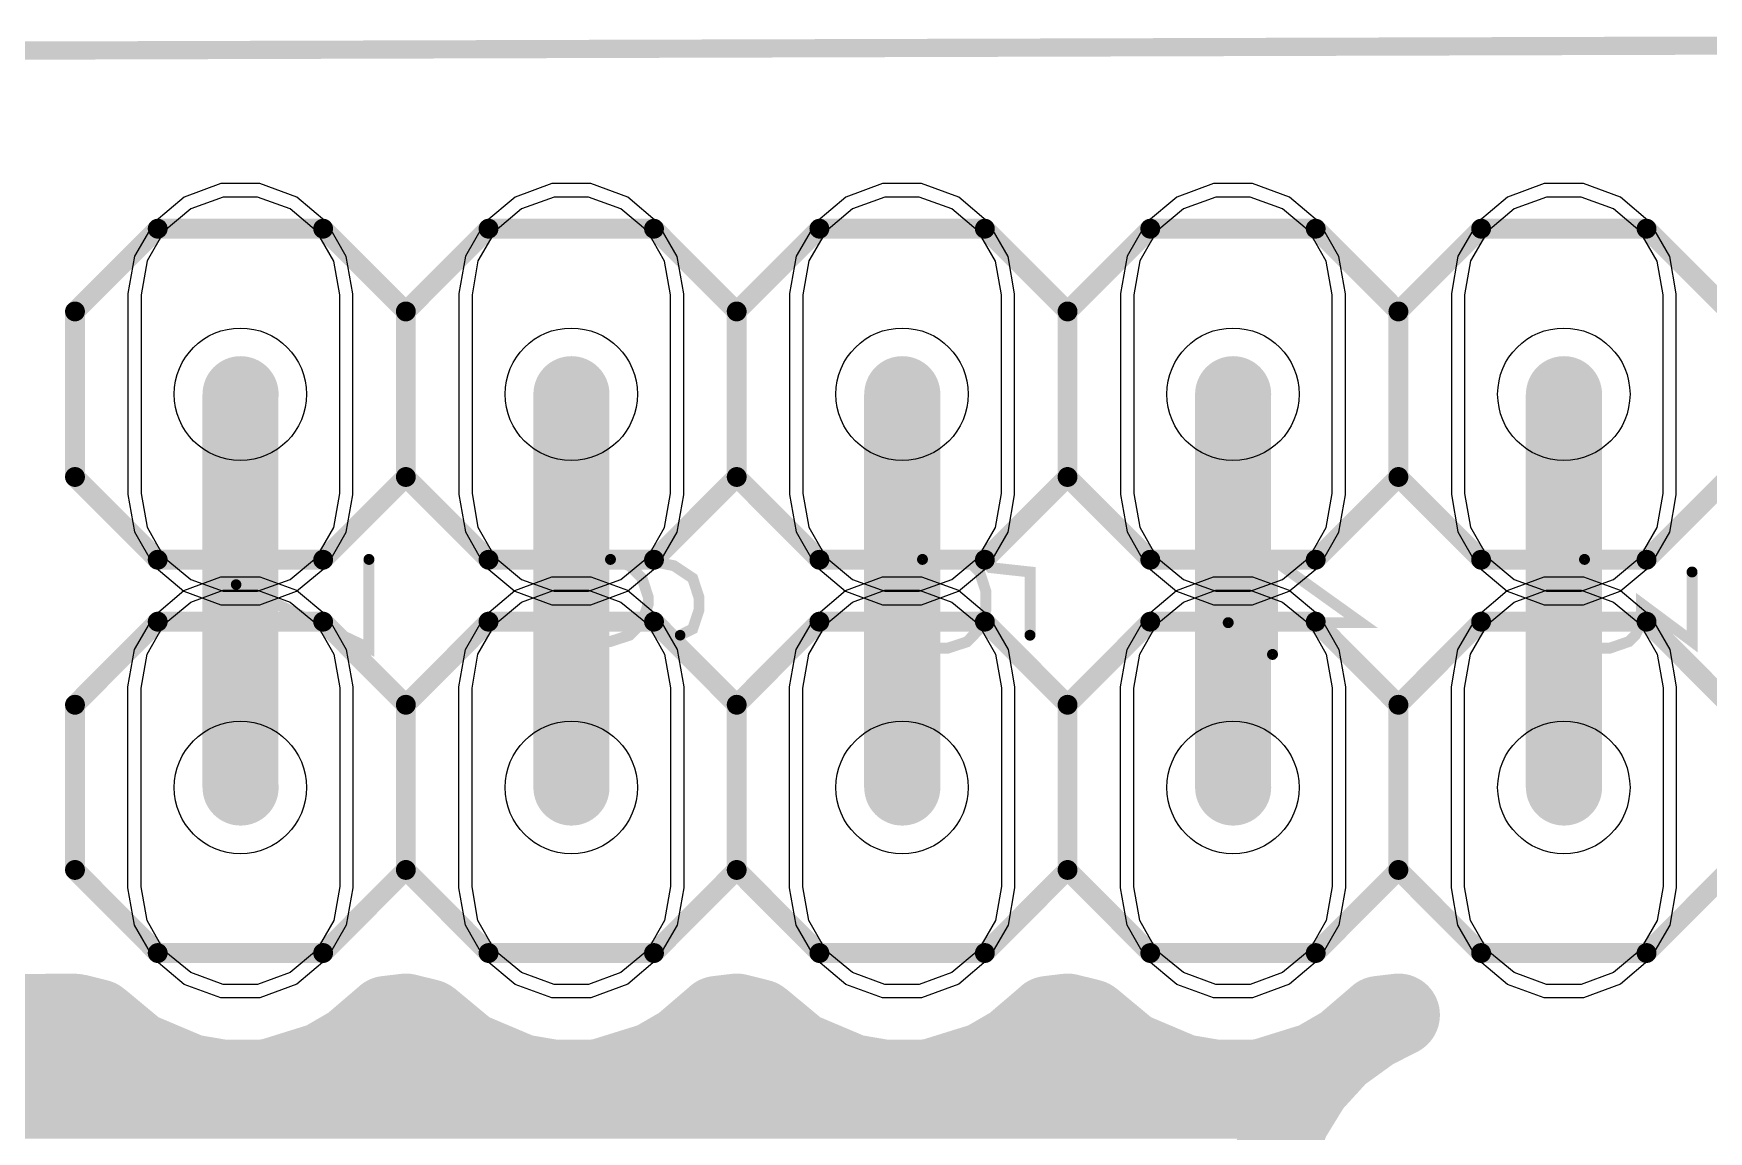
# Model space of a CAD drawing. Extents: x -0.29 to 2.65, y -0.09 to 2.49.
# Drawn here: x 1.387 to 1.894, y 1.777 to 2.109 of the extents above; entities that cross this region are included whole.
import ezdxf

# ---------------------------------------------------------------- set-up
doc = ezdxf.new("R2010")
doc.units = 0
for name, color, linetype in [('Board_Outline', 13, 'CONTINUOUS'), ('Bottom', 6, 'CONTINUOUS'), ('Bottom_Mask', 10, 'CONTINUOUS'), ('Bottom_Silk', 11, 'CONTINUOUS'), ('Drill_Bottom', 8, 'CONTINUOUS'), ('Drill_Top', 7, 'CONTINUOUS'), ('Top', 5, 'CONTINUOUS'), ('Top_Mask', 3, 'CONTINUOUS'), ('Top_Silk', 2, 'CONTINUOUS')]:
    doc.layers.add(name, color=color, linetype=linetype)

msp = doc.modelspace()

# ---------------------------------------------------------------- linework, layer by layer
at = {"layer": 'Board_Outline', "linetype": 'CONTINUOUS', "const_width": 0.0055}
msp.add_lwpolyline([(0.1, 2.1), (0, 2), (0, 0.1), (0.1125, 0), (2.25, 0), (2.25, 0.1063), (2.35, 0.1938), (2.35, 1.4937), (2.25, 1.6), (2.25, 2.05), (2.2, 2.1062), (0.1, 2.1)], dxfattribs=at)
at = {"layer": 'Bottom', "linetype": 'CONTINUOUS'}
for points in [[(1.42, 1.97), (1.4218, 1.9598), (1.427, 1.9507), (1.435, 1.944), (1.4448, 1.9405), (1.4552, 1.9405), (1.465, 1.944), (1.473, 1.9507), (1.4782, 1.9597), (1.48, 1.97), (1.48, 2.03), (1.4782, 2.0402), (1.473, 2.0493), (1.465, 2.056), (1.4552, 2.0595), (1.4448, 2.0595), (1.435, 2.056), (1.427, 2.0493), (1.4218, 2.0403), (1.42, 2.03), (1.42, 1.97)], [(1.52, 1.97), (1.5218, 1.9598), (1.527, 1.9507), (1.535, 1.944), (1.5448, 1.9405), (1.5552, 1.9405), (1.565, 1.944), (1.573, 1.9507), (1.5782, 1.9597), (1.58, 1.97), (1.58, 2.03), (1.5782, 2.0402), (1.573, 2.0493), (1.565, 2.056), (1.5552, 2.0595), (1.5448, 2.0595), (1.535, 2.056), (1.527, 2.0493), (1.5218, 2.0403), (1.52, 2.03), (1.52, 1.97)], [(1.62, 1.97), (1.6218, 1.9598), (1.627, 1.9507), (1.635, 1.944), (1.6448, 1.9405), (1.6552, 1.9405), (1.665, 1.944), (1.673, 1.9507), (1.6782, 1.9597), (1.68, 1.97), (1.68, 2.03), (1.6782, 2.0402), (1.673, 2.0493), (1.665, 2.056), (1.6552, 2.0595), (1.6448, 2.0595), (1.635, 2.056), (1.627, 2.0493), (1.6218, 2.0403), (1.62, 2.03), (1.62, 1.97)], [(1.72, 1.97), (1.7218, 1.9598), (1.727, 1.9507), (1.735, 1.944), (1.7448, 1.9405), (1.7552, 1.9405), (1.765, 1.944), (1.773, 1.9507), (1.7782, 1.9597), (1.78, 1.97), (1.78, 2.03), (1.7782, 2.0402), (1.773, 2.0493), (1.765, 2.056), (1.7552, 2.0595), (1.7448, 2.0595), (1.735, 2.056), (1.727, 2.0493), (1.7218, 2.0403), (1.72, 2.03), (1.72, 1.97)], [(1.82, 1.97), (1.8218, 1.9598), (1.827, 1.9507), (1.835, 1.944), (1.8448, 1.9405), (1.8552, 1.9405), (1.865, 1.944), (1.873, 1.9507), (1.8782, 1.9597), (1.88, 1.97), (1.88, 2.03), (1.8782, 2.0402), (1.873, 2.0493), (1.865, 2.056), (1.8552, 2.0595), (1.8448, 2.0595), (1.835, 2.056), (1.827, 2.0493), (1.8218, 2.0403), (1.82, 2.03), (1.82, 1.97)], [(1.48, 1.8513), (1.4782, 1.841), (1.473, 1.832), (1.465, 1.8253), (1.4552, 1.8217), (1.4448, 1.8217), (1.435, 1.8253), (1.427, 1.8319), (1.4218, 1.841), (1.42, 1.8512), (1.42, 1.9112), (1.4218, 1.9215), (1.427, 1.9305), (1.435, 1.9372), (1.4448, 1.9408), (1.4552, 1.9408), (1.465, 1.9372), (1.473, 1.9306), (1.4782, 1.9215), (1.48, 1.9113), (1.48, 1.8513)], [(1.58, 1.8513), (1.5782, 1.841), (1.573, 1.832), (1.565, 1.8253), (1.5552, 1.8217), (1.5448, 1.8217), (1.535, 1.8253), (1.527, 1.8319), (1.5218, 1.841), (1.52, 1.8512), (1.52, 1.9112), (1.5218, 1.9215), (1.527, 1.9305), (1.535, 1.9372), (1.5448, 1.9408), (1.5552, 1.9408), (1.565, 1.9372), (1.573, 1.9306), (1.5782, 1.9215), (1.58, 1.9113), (1.58, 1.8513)], [(1.68, 1.8513), (1.6782, 1.841), (1.673, 1.832), (1.665, 1.8253), (1.6552, 1.8217), (1.6448, 1.8217), (1.635, 1.8253), (1.627, 1.8319), (1.6218, 1.841), (1.62, 1.8512), (1.62, 1.9112), (1.6218, 1.9215), (1.627, 1.9305), (1.635, 1.9372), (1.6448, 1.9408), (1.6552, 1.9408), (1.665, 1.9372), (1.673, 1.9306), (1.6782, 1.9215), (1.68, 1.9113), (1.68, 1.8513)], [(1.78, 1.8513), (1.7782, 1.841), (1.773, 1.832), (1.765, 1.8253), (1.7552, 1.8217), (1.7448, 1.8217), (1.735, 1.8253), (1.727, 1.8319), (1.7218, 1.841), (1.72, 1.8512), (1.72, 1.9112), (1.7218, 1.9215), (1.727, 1.9305), (1.735, 1.9372), (1.7448, 1.9408), (1.7552, 1.9408), (1.765, 1.9372), (1.773, 1.9306), (1.7782, 1.9215), (1.78, 1.9113), (1.78, 1.8513)], [(1.88, 1.8513), (1.8782, 1.841), (1.873, 1.832), (1.865, 1.8253), (1.8552, 1.8217), (1.8448, 1.8217), (1.835, 1.8253), (1.827, 1.8319), (1.8218, 1.841), (1.82, 1.8512), (1.82, 1.9112), (1.8218, 1.9215), (1.827, 1.9305), (1.835, 1.9372), (1.8448, 1.9408), (1.8552, 1.9408), (1.865, 1.9372), (1.873, 1.9306), (1.8782, 1.9215), (1.88, 1.9113), (1.88, 1.8513)]]:
    msp.add_lwpolyline(points, dxfattribs=at)
for points, const_width in [([(1.45, 1.8812), (1.45, 2)], 0.023), ([(1.55, 1.8812), (1.55, 2)], 0.023), ([(1.65, 1.8812), (1.65, 2)], 0.023), ([(1.75, 1.8812), (1.75, 2)], 0.023), ([(1.85, 1.8812), (1.85, 2)], 0.023), ([(1.4, 1.8125), (1.3447, 1.812)], 0.025), ([(1.4069, 1.8108), (1.4, 1.8125)], 0.025), ([(1.4187, 1.801), (1.4069, 1.8108)], 0.025), ([(1.4942, 1.8118), (1.4838, 1.8029)], 0.025), ([(1.5, 1.8125), (1.4942, 1.8118)], 0.025), ([(1.5069, 1.8108), (1.5, 1.8125)], 0.025), ([(1.5187, 1.801), (1.5069, 1.8108)], 0.025), ([(1.5942, 1.8118), (1.5838, 1.8029)], 0.025), ([(1.6, 1.8125), (1.5942, 1.8118)], 0.025), ([(1.6069, 1.8108), (1.6, 1.8125)], 0.025), ([(1.6187, 1.801), (1.6069, 1.8108)], 0.025), ([(1.6942, 1.8118), (1.6838, 1.8029)], 0.025), ([(1.7, 1.8125), (1.6942, 1.8118)], 0.025), ([(1.7069, 1.8108), (1.7, 1.8125)], 0.025), ([(1.7187, 1.801), (1.7069, 1.8108)], 0.025), ([(1.7942, 1.8118), (1.7838, 1.8029)], 0.025), ([(1.7918, 1.8083), (1.8, 1.8125)], 0.025), ([(1.8, 1.8125), (1.7942, 1.8118)], 0.025), ([(1.7817, 1.801), (1.7918, 1.8083)], 0.025), ([(1.4348, 1.7942), (1.4187, 1.801)], 0.025), ([(1.4838, 1.8029), (1.475, 1.7978)], 0.025), ([(1.5348, 1.7942), (1.5187, 1.801)], 0.025), ([(1.5838, 1.8029), (1.575, 1.7978)], 0.025), ([(1.6348, 1.7942), (1.6187, 1.801)], 0.025), ([(1.6838, 1.8029), (1.675, 1.7978)], 0.025), ([(1.7348, 1.7942), (1.7187, 1.801)], 0.025), ([(1.7733, 1.7918), (1.7817, 1.801)], 0.025), ([(1.7838, 1.8029), (1.775, 1.7978)], 0.025), ([(1.475, 1.7978), (1.4583, 1.7926)], 0.025), ([(1.575, 1.7978), (1.5583, 1.7926)], 0.025), ([(1.675, 1.7978), (1.6583, 1.7926)], 0.025), ([(1.775, 1.7978), (1.7583, 1.7926)], 0.025), ([(1.4448, 1.7925), (1.4348, 1.7942)], 0.025), ([(1.4583, 1.7926), (1.4448, 1.7925)], 0.025), ([(1.5448, 1.7925), (1.5348, 1.7942)], 0.025), ([(1.5583, 1.7926), (1.5448, 1.7925)], 0.025), ([(1.6448, 1.7925), (1.6348, 1.7942)], 0.025), ([(1.6583, 1.7926), (1.6448, 1.7925)], 0.025), ([(1.7448, 1.7925), (1.7348, 1.7942)], 0.025), ([(1.7583, 1.7926), (1.7448, 1.7925)], 0.025), ([(1.7668, 1.7812), (1.7733, 1.7918)], 0.025), ([(1.0441, 1.7876), (1.768, 1.7876)], 0.025), ([(1.7625, 1.7694), (1.7668, 1.7812)], 0.025), ([(1.7607, 1.7571), (1.7625, 1.7694)], 0.025)]:
    msp.add_lwpolyline(points, dxfattribs=dict(at, const_width=const_width))
for points, const_width in [([(1.4443, 2, 1), (1.4558, 2, 1), (1.4443, 2, 1)], 0.0115), ([(1.5443, 2, 1), (1.5558, 2, 1), (1.5443, 2, 1)], 0.0115), ([(1.6443, 2, 1), (1.6558, 2, 1), (1.6443, 2, 1)], 0.0115), ([(1.7443, 2, 1), (1.7558, 2, 1), (1.7443, 2, 1)], 0.0115), ([(1.8443, 2, 1), (1.8558, 2, 1), (1.8443, 2, 1)], 0.0115), ([(1.4443, 1.8812, 1), (1.4558, 1.8812, 1), (1.4443, 1.8812, 1)], 0.0115), ([(1.5443, 1.8812, 1), (1.5558, 1.8812, 1), (1.5443, 1.8812, 1)], 0.0115), ([(1.6443, 1.8812, 1), (1.6558, 1.8812, 1), (1.6443, 1.8812, 1)], 0.0115), ([(1.7443, 1.8812, 1), (1.7558, 1.8812, 1), (1.7443, 1.8812, 1)], 0.0115), ([(1.8443, 1.8812, 1), (1.8558, 1.8812, 1), (1.8443, 1.8812, 1)], 0.0115), ([(1.3938, 1.8125, 1), (1.4062, 1.8125, 1), (1.3938, 1.8125, 1)], 0.0125), ([(1.3938, 1.8125, 1), (1.4062, 1.8125, 1), (1.3938, 1.8125, 1)], 0.0125), ([(1.4006, 1.8108, 1), (1.4131, 1.8108, 1), (1.4006, 1.8108, 1)], 0.0125), ([(1.4006, 1.8108, 1), (1.4131, 1.8108, 1), (1.4006, 1.8108, 1)], 0.0125), ([(1.4879, 1.8118, 1), (1.5004, 1.8118, 1), (1.4879, 1.8118, 1)], 0.0125), ([(1.4879, 1.8118, 1), (1.5004, 1.8118, 1), (1.4879, 1.8118, 1)], 0.0125), ([(1.4938, 1.8125, 1), (1.5063, 1.8125, 1), (1.4938, 1.8125, 1)], 0.0125), ([(1.4938, 1.8125, 1), (1.5063, 1.8125, 1), (1.4938, 1.8125, 1)], 0.0125), ([(1.5006, 1.8108, 1), (1.5131, 1.8108, 1), (1.5006, 1.8108, 1)], 0.0125), ([(1.5006, 1.8108, 1), (1.5131, 1.8108, 1), (1.5006, 1.8108, 1)], 0.0125), ([(1.5879, 1.8118, 1), (1.6004, 1.8118, 1), (1.5879, 1.8118, 1)], 0.0125), ([(1.5879, 1.8118, 1), (1.6004, 1.8118, 1), (1.5879, 1.8118, 1)], 0.0125), ([(1.5938, 1.8125, 1), (1.6063, 1.8125, 1), (1.5938, 1.8125, 1)], 0.0125), ([(1.5938, 1.8125, 1), (1.6063, 1.8125, 1), (1.5938, 1.8125, 1)], 0.0125), ([(1.6006, 1.8108, 1), (1.6131, 1.8108, 1), (1.6006, 1.8108, 1)], 0.0125), ([(1.6006, 1.8108, 1), (1.6131, 1.8108, 1), (1.6006, 1.8108, 1)], 0.0125), ([(1.6879, 1.8118, 1), (1.7004, 1.8118, 1), (1.6879, 1.8118, 1)], 0.0125), ([(1.6879, 1.8118, 1), (1.7004, 1.8118, 1), (1.6879, 1.8118, 1)], 0.0125), ([(1.6938, 1.8125, 1), (1.7063, 1.8125, 1), (1.6938, 1.8125, 1)], 0.0125), ([(1.6938, 1.8125, 1), (1.7063, 1.8125, 1), (1.6938, 1.8125, 1)], 0.0125), ([(1.7006, 1.8108, 1), (1.7131, 1.8108, 1), (1.7006, 1.8108, 1)], 0.0125), ([(1.7006, 1.8108, 1), (1.7131, 1.8108, 1), (1.7006, 1.8108, 1)], 0.0125), ([(1.7879, 1.8118, 1), (1.8004, 1.8118, 1), (1.7879, 1.8118, 1)], 0.0125), ([(1.7879, 1.8118, 1), (1.8004, 1.8118, 1), (1.7879, 1.8118, 1)], 0.0125), ([(1.7938, 1.8125, 1), (1.8063, 1.8125, 1), (1.7938, 1.8125, 1)], 0.0125), ([(1.7938, 1.8125, 1), (1.8063, 1.8125, 1), (1.7938, 1.8125, 1)], 0.0125), ([(1.7856, 1.8083, 1), (1.7981, 1.8083, 1), (1.7856, 1.8083, 1)], 0.0125), ([(1.7856, 1.8083, 1), (1.7981, 1.8083, 1), (1.7856, 1.8083, 1)], 0.0125), ([(1.4124, 1.801, 1), (1.4249, 1.801, 1), (1.4124, 1.801, 1)], 0.0125), ([(1.4124, 1.801, 1), (1.4249, 1.801, 1), (1.4124, 1.801, 1)], 0.0125), ([(1.4776, 1.8029, 1), (1.4901, 1.8029, 1), (1.4776, 1.8029, 1)], 0.0125), ([(1.4776, 1.8029, 1), (1.4901, 1.8029, 1), (1.4776, 1.8029, 1)], 0.0125), ([(1.5124, 1.801, 1), (1.5249, 1.801, 1), (1.5124, 1.801, 1)], 0.0125), ([(1.5124, 1.801, 1), (1.5249, 1.801, 1), (1.5124, 1.801, 1)], 0.0125), ([(1.5776, 1.8029, 1), (1.5901, 1.8029, 1), (1.5776, 1.8029, 1)], 0.0125), ([(1.5776, 1.8029, 1), (1.5901, 1.8029, 1), (1.5776, 1.8029, 1)], 0.0125), ([(1.6124, 1.801, 1), (1.6249, 1.801, 1), (1.6124, 1.801, 1)], 0.0125), ([(1.6124, 1.801, 1), (1.6249, 1.801, 1), (1.6124, 1.801, 1)], 0.0125), ([(1.6776, 1.8029, 1), (1.6901, 1.8029, 1), (1.6776, 1.8029, 1)], 0.0125), ([(1.6776, 1.8029, 1), (1.6901, 1.8029, 1), (1.6776, 1.8029, 1)], 0.0125), ([(1.7124, 1.801, 1), (1.7249, 1.801, 1), (1.7124, 1.801, 1)], 0.0125), ([(1.7124, 1.801, 1), (1.7249, 1.801, 1), (1.7124, 1.801, 1)], 0.0125), ([(1.7755, 1.801, 1), (1.788, 1.801, 1), (1.7755, 1.801, 1)], 0.0125), ([(1.7755, 1.801, 1), (1.788, 1.801, 1), (1.7755, 1.801, 1)], 0.0125), ([(1.7776, 1.8029, 1), (1.7901, 1.8029, 1), (1.7776, 1.8029, 1)], 0.0125), ([(1.7776, 1.8029, 1), (1.7901, 1.8029, 1), (1.7776, 1.8029, 1)], 0.0125), ([(1.4688, 1.7978, 1), (1.4813, 1.7978, 1), (1.4688, 1.7978, 1)], 0.0125), ([(1.4688, 1.7978, 1), (1.4813, 1.7978, 1), (1.4688, 1.7978, 1)], 0.0125), ([(1.5688, 1.7978, 1), (1.5813, 1.7978, 1), (1.5688, 1.7978, 1)], 0.0125), ([(1.5688, 1.7978, 1), (1.5813, 1.7978, 1), (1.5688, 1.7978, 1)], 0.0125), ([(1.6688, 1.7978, 1), (1.6813, 1.7978, 1), (1.6688, 1.7978, 1)], 0.0125), ([(1.6688, 1.7978, 1), (1.6813, 1.7978, 1), (1.6688, 1.7978, 1)], 0.0125), ([(1.7688, 1.7978, 1), (1.7813, 1.7978, 1), (1.7688, 1.7978, 1)], 0.0125), ([(1.7688, 1.7978, 1), (1.7813, 1.7978, 1), (1.7688, 1.7978, 1)], 0.0125), ([(1.4286, 1.7942, 1), (1.4411, 1.7942, 1), (1.4286, 1.7942, 1)], 0.0125), ([(1.4286, 1.7942, 1), (1.4411, 1.7942, 1), (1.4286, 1.7942, 1)], 0.0125), ([(1.4386, 1.7925, 1), (1.4511, 1.7925, 1), (1.4386, 1.7925, 1)], 0.0125), ([(1.4386, 1.7925, 1), (1.4511, 1.7925, 1), (1.4386, 1.7925, 1)], 0.0125), ([(1.4521, 1.7926, 1), (1.4646, 1.7926, 1), (1.4521, 1.7926, 1)], 0.0125), ([(1.4521, 1.7926, 1), (1.4646, 1.7926, 1), (1.4521, 1.7926, 1)], 0.0125), ([(1.5286, 1.7942, 1), (1.5411, 1.7942, 1), (1.5286, 1.7942, 1)], 0.0125), ([(1.5286, 1.7942, 1), (1.5411, 1.7942, 1), (1.5286, 1.7942, 1)], 0.0125), ([(1.5386, 1.7925, 1), (1.5511, 1.7925, 1), (1.5386, 1.7925, 1)], 0.0125), ([(1.5386, 1.7925, 1), (1.5511, 1.7925, 1), (1.5386, 1.7925, 1)], 0.0125), ([(1.5521, 1.7926, 1), (1.5646, 1.7926, 1), (1.5521, 1.7926, 1)], 0.0125), ([(1.5521, 1.7926, 1), (1.5646, 1.7926, 1), (1.5521, 1.7926, 1)], 0.0125), ([(1.6286, 1.7942, 1), (1.6411, 1.7942, 1), (1.6286, 1.7942, 1)], 0.0125), ([(1.6286, 1.7942, 1), (1.6411, 1.7942, 1), (1.6286, 1.7942, 1)], 0.0125), ([(1.6386, 1.7925, 1), (1.6511, 1.7925, 1), (1.6386, 1.7925, 1)], 0.0125), ([(1.6386, 1.7925, 1), (1.6511, 1.7925, 1), (1.6386, 1.7925, 1)], 0.0125), ([(1.6521, 1.7926, 1), (1.6646, 1.7926, 1), (1.6521, 1.7926, 1)], 0.0125), ([(1.6521, 1.7926, 1), (1.6646, 1.7926, 1), (1.6521, 1.7926, 1)], 0.0125), ([(1.7286, 1.7942, 1), (1.7411, 1.7942, 1), (1.7286, 1.7942, 1)], 0.0125), ([(1.7286, 1.7942, 1), (1.7411, 1.7942, 1), (1.7286, 1.7942, 1)], 0.0125), ([(1.7386, 1.7925, 1), (1.7511, 1.7925, 1), (1.7386, 1.7925, 1)], 0.0125), ([(1.7386, 1.7925, 1), (1.7511, 1.7925, 1), (1.7386, 1.7925, 1)], 0.0125), ([(1.7521, 1.7926, 1), (1.7646, 1.7926, 1), (1.7521, 1.7926, 1)], 0.0125), ([(1.7521, 1.7926, 1), (1.7646, 1.7926, 1), (1.7521, 1.7926, 1)], 0.0125), ([(1.767, 1.7918, 1), (1.7795, 1.7918, 1), (1.767, 1.7918, 1)], 0.0125), ([(1.767, 1.7918, 1), (1.7795, 1.7918, 1), (1.767, 1.7918, 1)], 0.0125), ([(1.7605, 1.7812, 1), (1.773, 1.7812, 1), (1.7605, 1.7812, 1)], 0.0125), ([(1.7605, 1.7812, 1), (1.773, 1.7812, 1), (1.7605, 1.7812, 1)], 0.0125), ([(1.7563, 1.7694, 1), (1.7688, 1.7694, 1), (1.7563, 1.7694, 1)], 0.0125), ([(1.7563, 1.7694, 1), (1.7688, 1.7694, 1), (1.7563, 1.7694, 1)], 0.0125)]:
    msp.add_lwpolyline(points, format="xyb", dxfattribs=dict(at, const_width=const_width))
at = {"layer": 'Bottom_Mask', "linetype": 'CONTINUOUS'}
for points in [[(1.416, 1.9697), (1.418, 1.9584), (1.4239, 1.9481), (1.4329, 1.9405), (1.4441, 1.9364), (1.4559, 1.9364), (1.467, 1.9405), (1.4761, 1.9481), (1.482, 1.9583), (1.484, 1.9696), (1.484, 2.0303), (1.482, 2.0416), (1.4761, 2.0519), (1.4671, 2.0595), (1.4559, 2.0636), (1.4441, 2.0636), (1.433, 2.0595), (1.4239, 2.0519), (1.418, 2.0417), (1.416, 2.0304), (1.416, 1.9697)], [(1.516, 1.9697), (1.518, 1.9584), (1.5239, 1.9481), (1.5329, 1.9405), (1.5441, 1.9364), (1.5559, 1.9364), (1.567, 1.9405), (1.5761, 1.9481), (1.582, 1.9583), (1.584, 1.9696), (1.584, 2.0303), (1.582, 2.0416), (1.5761, 2.0519), (1.5671, 2.0595), (1.5559, 2.0636), (1.5441, 2.0636), (1.533, 2.0595), (1.5239, 2.0519), (1.518, 2.0417), (1.516, 2.0304), (1.516, 1.9697)], [(1.616, 1.9697), (1.618, 1.9584), (1.6239, 1.9481), (1.6329, 1.9405), (1.6441, 1.9364), (1.6559, 1.9364), (1.667, 1.9405), (1.6761, 1.9481), (1.682, 1.9583), (1.684, 1.9696), (1.684, 2.0303), (1.682, 2.0416), (1.6761, 2.0519), (1.6671, 2.0595), (1.6559, 2.0636), (1.6441, 2.0636), (1.633, 2.0595), (1.6239, 2.0519), (1.618, 2.0417), (1.616, 2.0304), (1.616, 1.9697)], [(1.716, 1.9697), (1.718, 1.9584), (1.7239, 1.9481), (1.7329, 1.9405), (1.7441, 1.9364), (1.7559, 1.9364), (1.767, 1.9405), (1.7761, 1.9481), (1.782, 1.9583), (1.784, 1.9696), (1.784, 2.0303), (1.782, 2.0416), (1.7761, 2.0519), (1.7671, 2.0595), (1.7559, 2.0636), (1.7441, 2.0636), (1.733, 2.0595), (1.7239, 2.0519), (1.718, 2.0417), (1.716, 2.0304), (1.716, 1.9697)], [(1.816, 1.9697), (1.818, 1.9584), (1.8239, 1.9481), (1.8329, 1.9405), (1.8441, 1.9364), (1.8559, 1.9364), (1.867, 1.9405), (1.8761, 1.9481), (1.882, 1.9583), (1.884, 1.9696), (1.884, 2.0303), (1.882, 2.0416), (1.8761, 2.0519), (1.8671, 2.0595), (1.8559, 2.0636), (1.8441, 2.0636), (1.833, 2.0595), (1.8239, 2.0519), (1.818, 2.0417), (1.816, 2.0304), (1.816, 1.9697)], [(1.484, 1.8509), (1.482, 1.8396), (1.4761, 1.8294), (1.4671, 1.8218), (1.4559, 1.8177), (1.4441, 1.8177), (1.433, 1.8217), (1.4239, 1.8293), (1.418, 1.8396), (1.416, 1.8509), (1.416, 1.9116), (1.418, 1.9229), (1.4239, 1.9331), (1.4329, 1.9407), (1.4441, 1.9448), (1.4559, 1.9448), (1.467, 1.9408), (1.4761, 1.9332), (1.482, 1.9229), (1.484, 1.9116), (1.484, 1.8509)], [(1.584, 1.8509), (1.582, 1.8396), (1.5761, 1.8294), (1.5671, 1.8218), (1.5559, 1.8177), (1.5441, 1.8177), (1.533, 1.8217), (1.5239, 1.8293), (1.518, 1.8396), (1.516, 1.8509), (1.516, 1.9116), (1.518, 1.9229), (1.5239, 1.9331), (1.5329, 1.9407), (1.5441, 1.9448), (1.5559, 1.9448), (1.567, 1.9408), (1.5761, 1.9332), (1.582, 1.9229), (1.584, 1.9116), (1.584, 1.8509)], [(1.684, 1.8509), (1.682, 1.8396), (1.6761, 1.8294), (1.6671, 1.8218), (1.6559, 1.8177), (1.6441, 1.8177), (1.633, 1.8217), (1.6239, 1.8293), (1.618, 1.8396), (1.616, 1.8509), (1.616, 1.9116), (1.618, 1.9229), (1.6239, 1.9331), (1.6329, 1.9407), (1.6441, 1.9448), (1.6559, 1.9448), (1.667, 1.9408), (1.6761, 1.9332), (1.682, 1.9229), (1.684, 1.9116), (1.684, 1.8509)], [(1.784, 1.8509), (1.782, 1.8396), (1.7761, 1.8294), (1.7671, 1.8218), (1.7559, 1.8177), (1.7441, 1.8177), (1.733, 1.8217), (1.7239, 1.8293), (1.718, 1.8396), (1.716, 1.8509), (1.716, 1.9116), (1.718, 1.9229), (1.7239, 1.9331), (1.7329, 1.9407), (1.7441, 1.9448), (1.7559, 1.9448), (1.767, 1.9408), (1.7761, 1.9332), (1.782, 1.9229), (1.784, 1.9116), (1.784, 1.8509)], [(1.884, 1.8509), (1.882, 1.8396), (1.8761, 1.8294), (1.8671, 1.8218), (1.8559, 1.8177), (1.8441, 1.8177), (1.833, 1.8217), (1.8239, 1.8293), (1.818, 1.8396), (1.816, 1.8509), (1.816, 1.9116), (1.818, 1.9229), (1.8239, 1.9331), (1.8329, 1.9407), (1.8441, 1.9448), (1.8559, 1.9448), (1.867, 1.9408), (1.8761, 1.9332), (1.882, 1.9229), (1.884, 1.9116), (1.884, 1.8509)]]:
    msp.add_lwpolyline(points, dxfattribs=at)
at = {"layer": 'Bottom_Silk', "linetype": 'CONTINUOUS', "const_width": 0.006}
for points in [[(1.4, 2.025), (1.425, 2.05)], [(1.475, 2.05), (1.425, 2.05)], [(1.5, 2.025), (1.475, 2.05)], [(1.525, 2.05), (1.5, 2.025)], [(1.575, 2.05), (1.525, 2.05)], [(1.6, 2.025), (1.575, 2.05)], [(1.625, 2.05), (1.6, 2.025)], [(1.675, 2.05), (1.625, 2.05)], [(1.7, 2.025), (1.675, 2.05)], [(1.7, 2.025), (1.725, 2.05)], [(1.775, 2.05), (1.725, 2.05)], [(1.8, 2.025), (1.775, 2.05)], [(1.825, 2.05), (1.8, 2.025)], [(1.875, 2.05), (1.825, 2.05)], [(1.9, 2.025), (1.875, 2.05)], [(1.4, 1.975), (1.4, 2.025)], [(1.5, 1.975), (1.5, 2.025)], [(1.6, 1.975), (1.6, 2.025)], [(1.7, 1.975), (1.7, 2.025)], [(1.8, 1.975), (1.8, 2.025)], [(1.425, 1.95), (1.4, 1.975)], [(1.475, 1.95), (1.5, 1.975)], [(1.5, 1.975), (1.525, 1.95)], [(1.575, 1.95), (1.6, 1.975)], [(1.6, 1.975), (1.625, 1.95)], [(1.675, 1.95), (1.7, 1.975)], [(1.725, 1.95), (1.7, 1.975)], [(1.775, 1.95), (1.8, 1.975)], [(1.8, 1.975), (1.825, 1.95)], [(1.875, 1.95), (1.9, 1.975)], [(1.425, 1.95), (1.475, 1.95)], [(1.525, 1.95), (1.575, 1.95)], [(1.625, 1.95), (1.675, 1.95)], [(1.725, 1.95), (1.775, 1.95)], [(1.825, 1.95), (1.875, 1.95)]]:
    msp.add_lwpolyline(points, dxfattribs=at)
at = {"layer": 'Bottom_Silk', "linetype": 'CONTINUOUS', "const_width": 0.003}
for points in [[(1.4235, 2.05, 1), (1.4265, 2.05, 1), (1.4235, 2.05, 1)], [(1.4235, 2.05, 1), (1.4265, 2.05, 1), (1.4235, 2.05, 1)], [(1.4735, 2.05, 1), (1.4765, 2.05, 1), (1.4735, 2.05, 1)], [(1.4735, 2.05, 1), (1.4765, 2.05, 1), (1.4735, 2.05, 1)], [(1.5235, 2.05, 1), (1.5265, 2.05, 1), (1.5235, 2.05, 1)], [(1.5235, 2.05, 1), (1.5265, 2.05, 1), (1.5235, 2.05, 1)], [(1.5735, 2.05, 1), (1.5765, 2.05, 1), (1.5735, 2.05, 1)], [(1.5735, 2.05, 1), (1.5765, 2.05, 1), (1.5735, 2.05, 1)], [(1.6235, 2.05, 1), (1.6265, 2.05, 1), (1.6235, 2.05, 1)], [(1.6235, 2.05, 1), (1.6265, 2.05, 1), (1.6235, 2.05, 1)], [(1.6735, 2.05, 1), (1.6765, 2.05, 1), (1.6735, 2.05, 1)], [(1.6735, 2.05, 1), (1.6765, 2.05, 1), (1.6735, 2.05, 1)], [(1.7235, 2.05, 1), (1.7265, 2.05, 1), (1.7235, 2.05, 1)], [(1.7235, 2.05, 1), (1.7265, 2.05, 1), (1.7235, 2.05, 1)], [(1.7735, 2.05, 1), (1.7765, 2.05, 1), (1.7735, 2.05, 1)], [(1.7735, 2.05, 1), (1.7765, 2.05, 1), (1.7735, 2.05, 1)], [(1.8235, 2.05, 1), (1.8265, 2.05, 1), (1.8235, 2.05, 1)], [(1.8235, 2.05, 1), (1.8265, 2.05, 1), (1.8235, 2.05, 1)], [(1.8735, 2.05, 1), (1.8765, 2.05, 1), (1.8735, 2.05, 1)], [(1.8735, 2.05, 1), (1.8765, 2.05, 1), (1.8735, 2.05, 1)], [(1.3985, 2.025, 1), (1.4015, 2.025, 1), (1.3985, 2.025, 1)], [(1.3985, 2.025, 1), (1.4015, 2.025, 1), (1.3985, 2.025, 1)], [(1.4985, 2.025, 1), (1.5015, 2.025, 1), (1.4985, 2.025, 1)], [(1.4985, 2.025, 1), (1.5015, 2.025, 1), (1.4985, 2.025, 1)], [(1.4985, 2.025, 1), (1.5015, 2.025, 1), (1.4985, 2.025, 1)], [(1.5985, 2.025, 1), (1.6015, 2.025, 1), (1.5985, 2.025, 1)], [(1.5985, 2.025, 1), (1.6015, 2.025, 1), (1.5985, 2.025, 1)], [(1.5985, 2.025, 1), (1.6015, 2.025, 1), (1.5985, 2.025, 1)], [(1.6985, 2.025, 1), (1.7015, 2.025, 1), (1.6985, 2.025, 1)], [(1.6985, 2.025, 1), (1.7015, 2.025, 1), (1.6985, 2.025, 1)], [(1.6985, 2.025, 1), (1.7015, 2.025, 1), (1.6985, 2.025, 1)], [(1.7985, 2.025, 1), (1.8015, 2.025, 1), (1.7985, 2.025, 1)], [(1.7985, 2.025, 1), (1.8015, 2.025, 1), (1.7985, 2.025, 1)], [(1.7985, 2.025, 1), (1.8015, 2.025, 1), (1.7985, 2.025, 1)], [(1.3985, 1.975, 1), (1.4015, 1.975, 1), (1.3985, 1.975, 1)], [(1.3985, 1.975, 1), (1.4015, 1.975, 1), (1.3985, 1.975, 1)], [(1.4985, 1.975, 1), (1.5015, 1.975, 1), (1.4985, 1.975, 1)], [(1.4985, 1.975, 1), (1.5015, 1.975, 1), (1.4985, 1.975, 1)], [(1.4985, 1.975, 1), (1.5015, 1.975, 1), (1.4985, 1.975, 1)], [(1.5985, 1.975, 1), (1.6015, 1.975, 1), (1.5985, 1.975, 1)], [(1.5985, 1.975, 1), (1.6015, 1.975, 1), (1.5985, 1.975, 1)], [(1.5985, 1.975, 1), (1.6015, 1.975, 1), (1.5985, 1.975, 1)], [(1.6985, 1.975, 1), (1.7015, 1.975, 1), (1.6985, 1.975, 1)], [(1.6985, 1.975, 1), (1.7015, 1.975, 1), (1.6985, 1.975, 1)], [(1.6985, 1.975, 1), (1.7015, 1.975, 1), (1.6985, 1.975, 1)], [(1.7985, 1.975, 1), (1.8015, 1.975, 1), (1.7985, 1.975, 1)], [(1.7985, 1.975, 1), (1.8015, 1.975, 1), (1.7985, 1.975, 1)], [(1.7985, 1.975, 1), (1.8015, 1.975, 1), (1.7985, 1.975, 1)], [(1.4235, 1.95, 1), (1.4265, 1.95, 1), (1.4235, 1.95, 1)], [(1.4235, 1.95, 1), (1.4265, 1.95, 1), (1.4235, 1.95, 1)], [(1.4735, 1.95, 1), (1.4765, 1.95, 1), (1.4735, 1.95, 1)], [(1.4735, 1.95, 1), (1.4765, 1.95, 1), (1.4735, 1.95, 1)], [(1.5235, 1.95, 1), (1.5265, 1.95, 1), (1.5235, 1.95, 1)], [(1.5235, 1.95, 1), (1.5265, 1.95, 1), (1.5235, 1.95, 1)], [(1.5735, 1.95, 1), (1.5765, 1.95, 1), (1.5735, 1.95, 1)], [(1.5735, 1.95, 1), (1.5765, 1.95, 1), (1.5735, 1.95, 1)], [(1.6235, 1.95, 1), (1.6265, 1.95, 1), (1.6235, 1.95, 1)], [(1.6235, 1.95, 1), (1.6265, 1.95, 1), (1.6235, 1.95, 1)], [(1.6735, 1.95, 1), (1.6765, 1.95, 1), (1.6735, 1.95, 1)], [(1.6735, 1.95, 1), (1.6765, 1.95, 1), (1.6735, 1.95, 1)], [(1.7235, 1.95, 1), (1.7265, 1.95, 1), (1.7235, 1.95, 1)], [(1.7235, 1.95, 1), (1.7265, 1.95, 1), (1.7235, 1.95, 1)], [(1.7735, 1.95, 1), (1.7765, 1.95, 1), (1.7735, 1.95, 1)], [(1.7735, 1.95, 1), (1.7765, 1.95, 1), (1.7735, 1.95, 1)], [(1.8235, 1.95, 1), (1.8265, 1.95, 1), (1.8235, 1.95, 1)], [(1.8235, 1.95, 1), (1.8265, 1.95, 1), (1.8235, 1.95, 1)], [(1.8735, 1.95, 1), (1.8765, 1.95, 1), (1.8735, 1.95, 1)], [(1.8735, 1.95, 1), (1.8765, 1.95, 1), (1.8735, 1.95, 1)]]:
    msp.add_lwpolyline(points, format="xyb", dxfattribs=at)
at = {"layer": 'Drill_Bottom'}
for centre in [(1.45, 2), (1.55, 2), (1.65, 2), (1.75, 2), (1.85, 2), (1.45, 1.8812), (1.55, 1.8812), (1.65, 1.8812), (1.75, 1.8812), (1.85, 1.8812)]:
    msp.add_circle(centre, 0.02, dxfattribs=at)
at = {"layer": 'Drill_Top'}
for centre in [(1.45, 2), (1.55, 2), (1.65, 2), (1.75, 2), (1.85, 2), (1.45, 1.8812), (1.55, 1.8812), (1.65, 1.8812), (1.75, 1.8812), (1.85, 1.8812)]:
    msp.add_circle(centre, 0.02, dxfattribs=at)
at = {"layer": 'Top', "linetype": 'CONTINUOUS'}
for points in [[(1.42, 1.97), (1.4218, 1.9598), (1.427, 1.9507), (1.435, 1.944), (1.4448, 1.9405), (1.4552, 1.9405), (1.465, 1.944), (1.473, 1.9507), (1.4782, 1.9597), (1.48, 1.97), (1.48, 2.03), (1.4782, 2.0402), (1.473, 2.0493), (1.465, 2.056), (1.4552, 2.0595), (1.4448, 2.0595), (1.435, 2.056), (1.427, 2.0493), (1.4218, 2.0403), (1.42, 2.03), (1.42, 1.97)], [(1.52, 1.97), (1.5218, 1.9598), (1.527, 1.9507), (1.535, 1.944), (1.5448, 1.9405), (1.5552, 1.9405), (1.565, 1.944), (1.573, 1.9507), (1.5782, 1.9597), (1.58, 1.97), (1.58, 2.03), (1.5782, 2.0402), (1.573, 2.0493), (1.565, 2.056), (1.5552, 2.0595), (1.5448, 2.0595), (1.535, 2.056), (1.527, 2.0493), (1.5218, 2.0403), (1.52, 2.03), (1.52, 1.97)], [(1.62, 1.97), (1.6218, 1.9598), (1.627, 1.9507), (1.635, 1.944), (1.6448, 1.9405), (1.6552, 1.9405), (1.665, 1.944), (1.673, 1.9507), (1.6782, 1.9597), (1.68, 1.97), (1.68, 2.03), (1.6782, 2.0402), (1.673, 2.0493), (1.665, 2.056), (1.6552, 2.0595), (1.6448, 2.0595), (1.635, 2.056), (1.627, 2.0493), (1.6218, 2.0403), (1.62, 2.03), (1.62, 1.97)], [(1.72, 1.97), (1.7218, 1.9598), (1.727, 1.9507), (1.735, 1.944), (1.7448, 1.9405), (1.7552, 1.9405), (1.765, 1.944), (1.773, 1.9507), (1.7782, 1.9597), (1.78, 1.97), (1.78, 2.03), (1.7782, 2.0402), (1.773, 2.0493), (1.765, 2.056), (1.7552, 2.0595), (1.7448, 2.0595), (1.735, 2.056), (1.727, 2.0493), (1.7218, 2.0403), (1.72, 2.03), (1.72, 1.97)], [(1.82, 1.97), (1.8218, 1.9598), (1.827, 1.9507), (1.835, 1.944), (1.8448, 1.9405), (1.8552, 1.9405), (1.865, 1.944), (1.873, 1.9507), (1.8782, 1.9597), (1.88, 1.97), (1.88, 2.03), (1.8782, 2.0402), (1.873, 2.0493), (1.865, 2.056), (1.8552, 2.0595), (1.8448, 2.0595), (1.835, 2.056), (1.827, 2.0493), (1.8218, 2.0403), (1.82, 2.03), (1.82, 1.97)], [(1.48, 1.8513), (1.4782, 1.841), (1.473, 1.832), (1.465, 1.8253), (1.4552, 1.8217), (1.4448, 1.8217), (1.435, 1.8253), (1.427, 1.8319), (1.4218, 1.841), (1.42, 1.8512), (1.42, 1.9112), (1.4218, 1.9215), (1.427, 1.9305), (1.435, 1.9372), (1.4448, 1.9408), (1.4552, 1.9408), (1.465, 1.9372), (1.473, 1.9306), (1.4782, 1.9215), (1.48, 1.9113), (1.48, 1.8513)], [(1.58, 1.8513), (1.5782, 1.841), (1.573, 1.832), (1.565, 1.8253), (1.5552, 1.8217), (1.5448, 1.8217), (1.535, 1.8253), (1.527, 1.8319), (1.5218, 1.841), (1.52, 1.8512), (1.52, 1.9112), (1.5218, 1.9215), (1.527, 1.9305), (1.535, 1.9372), (1.5448, 1.9408), (1.5552, 1.9408), (1.565, 1.9372), (1.573, 1.9306), (1.5782, 1.9215), (1.58, 1.9113), (1.58, 1.8513)], [(1.68, 1.8513), (1.6782, 1.841), (1.673, 1.832), (1.665, 1.8253), (1.6552, 1.8217), (1.6448, 1.8217), (1.635, 1.8253), (1.627, 1.8319), (1.6218, 1.841), (1.62, 1.8512), (1.62, 1.9112), (1.6218, 1.9215), (1.627, 1.9305), (1.635, 1.9372), (1.6448, 1.9408), (1.6552, 1.9408), (1.665, 1.9372), (1.673, 1.9306), (1.6782, 1.9215), (1.68, 1.9113), (1.68, 1.8513)], [(1.78, 1.8513), (1.7782, 1.841), (1.773, 1.832), (1.765, 1.8253), (1.7552, 1.8217), (1.7448, 1.8217), (1.735, 1.8253), (1.727, 1.8319), (1.7218, 1.841), (1.72, 1.8512), (1.72, 1.9112), (1.7218, 1.9215), (1.727, 1.9305), (1.735, 1.9372), (1.7448, 1.9408), (1.7552, 1.9408), (1.765, 1.9372), (1.773, 1.9306), (1.7782, 1.9215), (1.78, 1.9113), (1.78, 1.8513)], [(1.88, 1.8513), (1.8782, 1.841), (1.873, 1.832), (1.865, 1.8253), (1.8552, 1.8217), (1.8448, 1.8217), (1.835, 1.8253), (1.827, 1.8319), (1.8218, 1.841), (1.82, 1.8512), (1.82, 1.9112), (1.8218, 1.9215), (1.827, 1.9305), (1.835, 1.9372), (1.8448, 1.9408), (1.8552, 1.9408), (1.865, 1.9372), (1.873, 1.9306), (1.8782, 1.9215), (1.88, 1.9113), (1.88, 1.8513)]]:
    msp.add_lwpolyline(points, dxfattribs=at)
at = {"layer": 'Top_Mask', "linetype": 'CONTINUOUS'}
for points in [[(1.416, 1.9697), (1.418, 1.9584), (1.4239, 1.9481), (1.4329, 1.9405), (1.4441, 1.9364), (1.4559, 1.9364), (1.467, 1.9405), (1.4761, 1.9481), (1.482, 1.9583), (1.484, 1.9696), (1.484, 2.0303), (1.482, 2.0416), (1.4761, 2.0519), (1.4671, 2.0595), (1.4559, 2.0636), (1.4441, 2.0636), (1.433, 2.0595), (1.4239, 2.0519), (1.418, 2.0417), (1.416, 2.0304), (1.416, 1.9697)], [(1.516, 1.9697), (1.518, 1.9584), (1.5239, 1.9481), (1.5329, 1.9405), (1.5441, 1.9364), (1.5559, 1.9364), (1.567, 1.9405), (1.5761, 1.9481), (1.582, 1.9583), (1.584, 1.9696), (1.584, 2.0303), (1.582, 2.0416), (1.5761, 2.0519), (1.5671, 2.0595), (1.5559, 2.0636), (1.5441, 2.0636), (1.533, 2.0595), (1.5239, 2.0519), (1.518, 2.0417), (1.516, 2.0304), (1.516, 1.9697)], [(1.616, 1.9697), (1.618, 1.9584), (1.6239, 1.9481), (1.6329, 1.9405), (1.6441, 1.9364), (1.6559, 1.9364), (1.667, 1.9405), (1.6761, 1.9481), (1.682, 1.9583), (1.684, 1.9696), (1.684, 2.0303), (1.682, 2.0416), (1.6761, 2.0519), (1.6671, 2.0595), (1.6559, 2.0636), (1.6441, 2.0636), (1.633, 2.0595), (1.6239, 2.0519), (1.618, 2.0417), (1.616, 2.0304), (1.616, 1.9697)], [(1.716, 1.9697), (1.718, 1.9584), (1.7239, 1.9481), (1.7329, 1.9405), (1.7441, 1.9364), (1.7559, 1.9364), (1.767, 1.9405), (1.7761, 1.9481), (1.782, 1.9583), (1.784, 1.9696), (1.784, 2.0303), (1.782, 2.0416), (1.7761, 2.0519), (1.7671, 2.0595), (1.7559, 2.0636), (1.7441, 2.0636), (1.733, 2.0595), (1.7239, 2.0519), (1.718, 2.0417), (1.716, 2.0304), (1.716, 1.9697)], [(1.816, 1.9697), (1.818, 1.9584), (1.8239, 1.9481), (1.8329, 1.9405), (1.8441, 1.9364), (1.8559, 1.9364), (1.867, 1.9405), (1.8761, 1.9481), (1.882, 1.9583), (1.884, 1.9696), (1.884, 2.0303), (1.882, 2.0416), (1.8761, 2.0519), (1.8671, 2.0595), (1.8559, 2.0636), (1.8441, 2.0636), (1.833, 2.0595), (1.8239, 2.0519), (1.818, 2.0417), (1.816, 2.0304), (1.816, 1.9697)], [(1.484, 1.8509), (1.482, 1.8396), (1.4761, 1.8294), (1.4671, 1.8218), (1.4559, 1.8177), (1.4441, 1.8177), (1.433, 1.8217), (1.4239, 1.8293), (1.418, 1.8396), (1.416, 1.8509), (1.416, 1.9116), (1.418, 1.9229), (1.4239, 1.9331), (1.4329, 1.9407), (1.4441, 1.9448), (1.4559, 1.9448), (1.467, 1.9408), (1.4761, 1.9332), (1.482, 1.9229), (1.484, 1.9116), (1.484, 1.8509)], [(1.584, 1.8509), (1.582, 1.8396), (1.5761, 1.8294), (1.5671, 1.8218), (1.5559, 1.8177), (1.5441, 1.8177), (1.533, 1.8217), (1.5239, 1.8293), (1.518, 1.8396), (1.516, 1.8509), (1.516, 1.9116), (1.518, 1.9229), (1.5239, 1.9331), (1.5329, 1.9407), (1.5441, 1.9448), (1.5559, 1.9448), (1.567, 1.9408), (1.5761, 1.9332), (1.582, 1.9229), (1.584, 1.9116), (1.584, 1.8509)], [(1.684, 1.8509), (1.682, 1.8396), (1.6761, 1.8294), (1.6671, 1.8218), (1.6559, 1.8177), (1.6441, 1.8177), (1.633, 1.8217), (1.6239, 1.8293), (1.618, 1.8396), (1.616, 1.8509), (1.616, 1.9116), (1.618, 1.9229), (1.6239, 1.9331), (1.6329, 1.9407), (1.6441, 1.9448), (1.6559, 1.9448), (1.667, 1.9408), (1.6761, 1.9332), (1.682, 1.9229), (1.684, 1.9116), (1.684, 1.8509)], [(1.784, 1.8509), (1.782, 1.8396), (1.7761, 1.8294), (1.7671, 1.8218), (1.7559, 1.8177), (1.7441, 1.8177), (1.733, 1.8217), (1.7239, 1.8293), (1.718, 1.8396), (1.716, 1.8509), (1.716, 1.9116), (1.718, 1.9229), (1.7239, 1.9331), (1.7329, 1.9407), (1.7441, 1.9448), (1.7559, 1.9448), (1.767, 1.9408), (1.7761, 1.9332), (1.782, 1.9229), (1.784, 1.9116), (1.784, 1.8509)], [(1.884, 1.8509), (1.882, 1.8396), (1.8761, 1.8294), (1.8671, 1.8218), (1.8559, 1.8177), (1.8441, 1.8177), (1.833, 1.8217), (1.8239, 1.8293), (1.818, 1.8396), (1.816, 1.8509), (1.816, 1.9116), (1.818, 1.9229), (1.8239, 1.9331), (1.8329, 1.9407), (1.8441, 1.9448), (1.8559, 1.9448), (1.867, 1.9408), (1.8761, 1.9332), (1.882, 1.9229), (1.884, 1.9116), (1.884, 1.8509)]]:
    msp.add_lwpolyline(points, dxfattribs=at)
at = {"layer": 'Top_Silk', "linetype": 'CONTINUOUS'}
for points, const_width in [([(1.4487, 1.9425), (1.4888, 1.9233), (1.4888, 1.9501)], 0.0033), ([(1.5829, 1.9272), (1.5867, 1.9291), (1.5886, 1.9348), (1.5886, 1.9386), (1.5867, 1.9444), (1.581, 1.9482), (1.5714, 1.9501), (1.5618, 1.9501), (1.5542, 1.9482), (1.5504, 1.9444), (1.5485, 1.9386), (1.5485, 1.9367), (1.5504, 1.931), (1.5542, 1.9272), (1.5599, 1.9253), (1.5618, 1.9253), (1.5676, 1.9272), (1.5714, 1.931), (1.5733, 1.9367), (1.5733, 1.9386), (1.5714, 1.9444), (1.5676, 1.9482), (1.5618, 1.9501)], 0.0033), ([(1.6887, 1.9272), (1.6887, 1.9463), (1.6715, 1.9482), (1.6734, 1.9463), (1.6753, 1.9405), (1.6753, 1.9348), (1.6734, 1.9291), (1.6696, 1.9252), (1.6638, 1.9233), (1.66, 1.9233), (1.6543, 1.9252), (1.6504, 1.9291), (1.6485, 1.9348), (1.6485, 1.9405), (1.6504, 1.9463), (1.6524, 1.9482), (1.6562, 1.9501)], 0.0033), ([(1.7486, 1.931), (1.7887, 1.931), (1.762, 1.9501), (1.762, 1.9214)], 0.0033), ([(1.8888, 1.9463), (1.8888, 1.9253), (1.8735, 1.9367), (1.8735, 1.931), (1.8716, 1.9272), (1.8697, 1.9253), (1.8639, 1.9233), (1.8601, 1.9233), (1.8544, 1.9253), (1.8505, 1.9291), (1.8486, 1.9348), (1.8486, 1.9405), (1.8505, 1.9463), (1.8525, 1.9482), (1.8563, 1.9501)], 0.0033), ([(1.4, 1.9062), (1.425, 1.9313)], 0.006), ([(1.425, 1.9313), (1.475, 1.9313)], 0.006), ([(1.5, 1.9062), (1.475, 1.9313)], 0.006), ([(1.5, 1.9062), (1.525, 1.9313)], 0.006), ([(1.525, 1.9313), (1.575, 1.9313)], 0.006), ([(1.6, 1.9062), (1.575, 1.9313)], 0.006), ([(1.6, 1.9062), (1.625, 1.9313)], 0.006), ([(1.625, 1.9313), (1.675, 1.9313)], 0.006), ([(1.675, 1.9313), (1.7, 1.9062)], 0.006), ([(1.7, 1.9062), (1.725, 1.9313)], 0.006), ([(1.725, 1.9313), (1.775, 1.9313)], 0.006), ([(1.775, 1.9313), (1.8, 1.9062)], 0.006), ([(1.8, 1.9062), (1.825, 1.9313)], 0.006), ([(1.825, 1.9313), (1.875, 1.9313)], 0.006), ([(1.9, 1.9062), (1.875, 1.9313)], 0.006), ([(1.4, 1.8563), (1.4, 1.9062)], 0.006), ([(1.5, 1.8563), (1.5, 1.9062)], 0.006), ([(1.6, 1.8563), (1.6, 1.9062)], 0.006), ([(1.7, 1.8563), (1.7, 1.9062)], 0.006), ([(1.8, 1.8563), (1.8, 1.9062)], 0.006), ([(1.425, 1.8312), (1.4, 1.8563)], 0.006), ([(1.475, 1.8312), (1.5, 1.8563)], 0.006), ([(1.525, 1.8312), (1.5, 1.8563)], 0.006), ([(1.575, 1.8312), (1.6, 1.8563)], 0.006), ([(1.625, 1.8312), (1.6, 1.8563)], 0.006), ([(1.7, 1.8563), (1.675, 1.8312)], 0.006), ([(1.725, 1.8312), (1.7, 1.8563)], 0.006), ([(1.8, 1.8563), (1.775, 1.8312)], 0.006), ([(1.825, 1.8312), (1.8, 1.8563)], 0.006), ([(1.875, 1.8312), (1.9, 1.8563)], 0.006), ([(1.475, 1.8312), (1.425, 1.8312)], 0.006), ([(1.575, 1.8312), (1.525, 1.8312)], 0.006), ([(1.675, 1.8312), (1.625, 1.8312)], 0.006), ([(1.775, 1.8312), (1.725, 1.8312)], 0.006), ([(1.875, 1.8312), (1.825, 1.8312)], 0.006)]:
    msp.add_lwpolyline(points, dxfattribs=dict(at, const_width=const_width))
for points, const_width in [([(1.488, 1.9501, 1), (1.4897, 1.9501, 1), (1.488, 1.9501, 1)], 0.0016), ([(1.561, 1.9501, 1), (1.5627, 1.9501, 1), (1.561, 1.9501, 1)], 0.0016), ([(1.6553, 1.9501, 1), (1.657, 1.9501, 1), (1.6553, 1.9501, 1)], 0.0016), ([(1.8554, 1.9501, 1), (1.8571, 1.9501, 1), (1.8554, 1.9501, 1)], 0.0016), ([(1.4479, 1.9425, 1), (1.4495, 1.9425, 1), (1.4479, 1.9425, 1)], 0.0016), ([(1.8879, 1.9463, 1), (1.8896, 1.9463, 1), (1.8879, 1.9463, 1)], 0.0016), ([(1.4235, 1.9313, 1), (1.4265, 1.9313, 1), (1.4235, 1.9313, 1)], 0.003), ([(1.4235, 1.9313, 1), (1.4265, 1.9313, 1), (1.4235, 1.9313, 1)], 0.003), ([(1.4735, 1.9313, 1), (1.4765, 1.9313, 1), (1.4735, 1.9313, 1)], 0.003), ([(1.4735, 1.9313, 1), (1.4765, 1.9313, 1), (1.4735, 1.9313, 1)], 0.003), ([(1.5235, 1.9313, 1), (1.5265, 1.9313, 1), (1.5235, 1.9313, 1)], 0.003), ([(1.5235, 1.9313, 1), (1.5265, 1.9313, 1), (1.5235, 1.9313, 1)], 0.003), ([(1.5735, 1.9313, 1), (1.5765, 1.9313, 1), (1.5735, 1.9313, 1)], 0.003), ([(1.5735, 1.9313, 1), (1.5765, 1.9313, 1), (1.5735, 1.9313, 1)], 0.003), ([(1.6235, 1.9313, 1), (1.6265, 1.9313, 1), (1.6235, 1.9313, 1)], 0.003), ([(1.6235, 1.9313, 1), (1.6265, 1.9313, 1), (1.6235, 1.9313, 1)], 0.003), ([(1.6735, 1.9313, 1), (1.6765, 1.9313, 1), (1.6735, 1.9313, 1)], 0.003), ([(1.6735, 1.9313, 1), (1.6765, 1.9313, 1), (1.6735, 1.9313, 1)], 0.003), ([(1.7235, 1.9313, 1), (1.7265, 1.9313, 1), (1.7235, 1.9313, 1)], 0.003), ([(1.7235, 1.9313, 1), (1.7265, 1.9313, 1), (1.7235, 1.9313, 1)], 0.003), ([(1.7735, 1.9313, 1), (1.7765, 1.9313, 1), (1.7735, 1.9313, 1)], 0.003), ([(1.7735, 1.9313, 1), (1.7765, 1.9313, 1), (1.7735, 1.9313, 1)], 0.003), ([(1.8235, 1.9313, 1), (1.8265, 1.9313, 1), (1.8235, 1.9313, 1)], 0.003), ([(1.8235, 1.9313, 1), (1.8265, 1.9313, 1), (1.8235, 1.9313, 1)], 0.003), ([(1.8735, 1.9313, 1), (1.8765, 1.9313, 1), (1.8735, 1.9313, 1)], 0.003), ([(1.8735, 1.9313, 1), (1.8765, 1.9313, 1), (1.8735, 1.9313, 1)], 0.003), ([(1.7477, 1.931, 1), (1.7494, 1.931, 1), (1.7477, 1.931, 1)], 0.0016), ([(1.5821, 1.9272, 1), (1.5837, 1.9272, 1), (1.5821, 1.9272, 1)], 0.0016), ([(1.6878, 1.9272, 1), (1.6895, 1.9272, 1), (1.6878, 1.9272, 1)], 0.0016), ([(1.7611, 1.9214, 1), (1.7628, 1.9214, 1), (1.7611, 1.9214, 1)], 0.0016), ([(1.3985, 1.9062, 1), (1.4015, 1.9062, 1), (1.3985, 1.9062, 1)], 0.003), ([(1.3985, 1.9062, 1), (1.4015, 1.9062, 1), (1.3985, 1.9062, 1)], 0.003), ([(1.4985, 1.9062, 1), (1.5015, 1.9062, 1), (1.4985, 1.9062, 1)], 0.003), ([(1.4985, 1.9062, 1), (1.5015, 1.9062, 1), (1.4985, 1.9062, 1)], 0.003), ([(1.4985, 1.9062, 1), (1.5015, 1.9062, 1), (1.4985, 1.9062, 1)], 0.003), ([(1.5985, 1.9062, 1), (1.6015, 1.9062, 1), (1.5985, 1.9062, 1)], 0.003), ([(1.5985, 1.9062, 1), (1.6015, 1.9062, 1), (1.5985, 1.9062, 1)], 0.003), ([(1.5985, 1.9062, 1), (1.6015, 1.9062, 1), (1.5985, 1.9062, 1)], 0.003), ([(1.6985, 1.9062, 1), (1.7015, 1.9062, 1), (1.6985, 1.9062, 1)], 0.003), ([(1.6985, 1.9062, 1), (1.7015, 1.9062, 1), (1.6985, 1.9062, 1)], 0.003), ([(1.6985, 1.9062, 1), (1.7015, 1.9062, 1), (1.6985, 1.9062, 1)], 0.003), ([(1.7985, 1.9062, 1), (1.8015, 1.9062, 1), (1.7985, 1.9062, 1)], 0.003), ([(1.7985, 1.9062, 1), (1.8015, 1.9062, 1), (1.7985, 1.9062, 1)], 0.003), ([(1.7985, 1.9062, 1), (1.8015, 1.9062, 1), (1.7985, 1.9062, 1)], 0.003), ([(1.3985, 1.8563, 1), (1.4015, 1.8563, 1), (1.3985, 1.8563, 1)], 0.003), ([(1.3985, 1.8563, 1), (1.4015, 1.8563, 1), (1.3985, 1.8563, 1)], 0.003), ([(1.4985, 1.8563, 1), (1.5015, 1.8563, 1), (1.4985, 1.8563, 1)], 0.003), ([(1.4985, 1.8563, 1), (1.5015, 1.8563, 1), (1.4985, 1.8563, 1)], 0.003), ([(1.4985, 1.8563, 1), (1.5015, 1.8563, 1), (1.4985, 1.8563, 1)], 0.003), ([(1.5985, 1.8563, 1), (1.6015, 1.8563, 1), (1.5985, 1.8563, 1)], 0.003), ([(1.5985, 1.8563, 1), (1.6015, 1.8563, 1), (1.5985, 1.8563, 1)], 0.003), ([(1.5985, 1.8563, 1), (1.6015, 1.8563, 1), (1.5985, 1.8563, 1)], 0.003), ([(1.6985, 1.8563, 1), (1.7015, 1.8563, 1), (1.6985, 1.8563, 1)], 0.003), ([(1.6985, 1.8563, 1), (1.7015, 1.8563, 1), (1.6985, 1.8563, 1)], 0.003), ([(1.6985, 1.8563, 1), (1.7015, 1.8563, 1), (1.6985, 1.8563, 1)], 0.003), ([(1.7985, 1.8563, 1), (1.8015, 1.8563, 1), (1.7985, 1.8563, 1)], 0.003), ([(1.7985, 1.8563, 1), (1.8015, 1.8563, 1), (1.7985, 1.8563, 1)], 0.003), ([(1.7985, 1.8563, 1), (1.8015, 1.8563, 1), (1.7985, 1.8563, 1)], 0.003), ([(1.4235, 1.8312, 1), (1.4265, 1.8312, 1), (1.4235, 1.8312, 1)], 0.003), ([(1.4235, 1.8312, 1), (1.4265, 1.8312, 1), (1.4235, 1.8312, 1)], 0.003), ([(1.4735, 1.8312, 1), (1.4765, 1.8312, 1), (1.4735, 1.8312, 1)], 0.003), ([(1.4735, 1.8312, 1), (1.4765, 1.8312, 1), (1.4735, 1.8312, 1)], 0.003), ([(1.5235, 1.8312, 1), (1.5265, 1.8312, 1), (1.5235, 1.8312, 1)], 0.003), ([(1.5235, 1.8312, 1), (1.5265, 1.8312, 1), (1.5235, 1.8312, 1)], 0.003), ([(1.5735, 1.8312, 1), (1.5765, 1.8312, 1), (1.5735, 1.8312, 1)], 0.003), ([(1.5735, 1.8312, 1), (1.5765, 1.8312, 1), (1.5735, 1.8312, 1)], 0.003), ([(1.6235, 1.8312, 1), (1.6265, 1.8312, 1), (1.6235, 1.8312, 1)], 0.003), ([(1.6235, 1.8312, 1), (1.6265, 1.8312, 1), (1.6235, 1.8312, 1)], 0.003), ([(1.6735, 1.8312, 1), (1.6765, 1.8312, 1), (1.6735, 1.8312, 1)], 0.003), ([(1.6735, 1.8312, 1), (1.6765, 1.8312, 1), (1.6735, 1.8312, 1)], 0.003), ([(1.7235, 1.8312, 1), (1.7265, 1.8312, 1), (1.7235, 1.8312, 1)], 0.003), ([(1.7235, 1.8312, 1), (1.7265, 1.8312, 1), (1.7235, 1.8312, 1)], 0.003), ([(1.7735, 1.8312, 1), (1.7765, 1.8312, 1), (1.7735, 1.8312, 1)], 0.003), ([(1.7735, 1.8312, 1), (1.7765, 1.8312, 1), (1.7735, 1.8312, 1)], 0.003), ([(1.8235, 1.8312, 1), (1.8265, 1.8312, 1), (1.8235, 1.8312, 1)], 0.003), ([(1.8235, 1.8312, 1), (1.8265, 1.8312, 1), (1.8235, 1.8312, 1)], 0.003), ([(1.8735, 1.8312, 1), (1.8765, 1.8312, 1), (1.8735, 1.8312, 1)], 0.003), ([(1.8735, 1.8312, 1), (1.8765, 1.8312, 1), (1.8735, 1.8312, 1)], 0.003)]:
    msp.add_lwpolyline(points, format="xyb", dxfattribs=dict(at, const_width=const_width))

doc.saveas('drawing.dxf')
